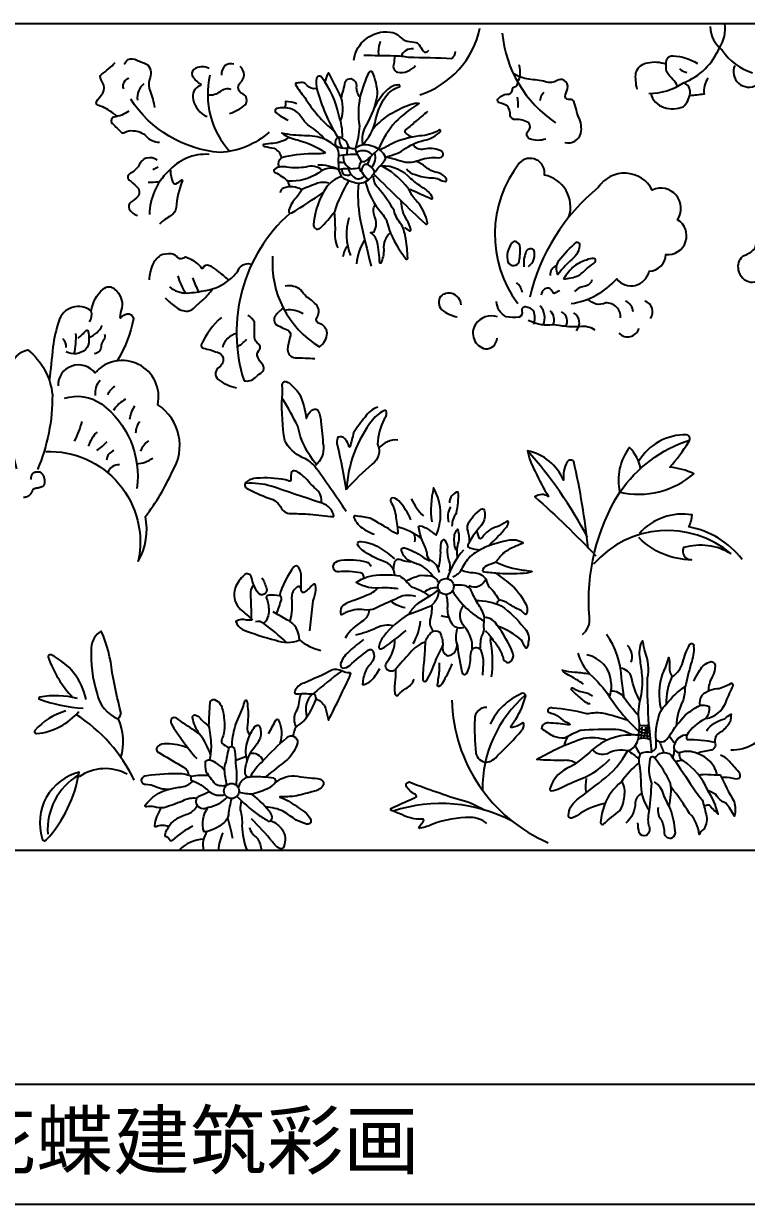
# Model space of a CAD drawing. Extents: x -66030 to 95157, y -13132 to 45879.
# Drawn here: x -44129 to -43736, y 2396 to 3039 of the extents above; entities that cross this region are included whole.
import ezdxf

# ---------------------------------------------------------------- set-up
doc = ezdxf.new("R2010")
doc.units = 0
doc.header["$LTSCALE"] = 100
doc.header["$MEASUREMENT"] = 0
for name, color, linetype in [('3', 11, 'CONTINUOUS'), ('4', 121, 'CONTINUOUS'), ('TEXT', 105, 'CONTINUOUS')]:
    doc.layers.add(name, color=color, linetype=linetype)
doc.styles.add('HZ', font='simhei.ttf')

# ---------------------------------------------------------------- blocks, each defined once
blk = doc.blocks.new('A$C39D27A13')
at = {"layer": '3'}
for points in [[(1457.7, 412.02, 0.154412), (1476.63, 417.76, 0.204366), (1496.12, 436.88, 0.182331), (1499.15, 450, 0.182332)], [(1297.28, 430.13, -0.406924), (1317.05, 445.43, -0.194537), (1322.43, 442.89, 0.167146), (1326.4, 440.39, -0.02546), (1331.32, 439.66, -0.160398), (1332.81, 438.46, 0.020986), (1335.18, 435.05, 0.279298), (1336.53, 434.41, 0.15767), (1338.1, 435.59, 0.15767)], [(1491.08, 448.34, 0.215062), (1497.71, 435.46, 0.173906), (1514.2, 423.16, 0.173906)], [(1172.51, 427.88, -0.110104), (1174.45, 430.41, -0.262369), (1179.29, 430.08, -0.047734), (1185.25, 427.48, -0.296486), (1186.14, 419.63, 0.170287), (1186.53, 413.19, -0.060229), (1188.87, 404.34)], [(1302.75, 432.86, 0.004471), (1319.39, 432.53, -0.056266), (1326.97, 431.69, -0.00805), (1350.6, 431.1, 0.233286), (1352.55, 434.81, 0.233286)], [(1319.39, 432.53, -0.046966), (1319.02, 428.03, 0.441348), (1321.13, 423.5, 0.26614), (1330.87, 427.2, 0.26614)], [(1473.27, 416.01, 0.123773), (1470.77, 419.58, -0.059271), (1467.37, 423.94, -0.101153), (1467.52, 430.67, -0.274217), (1470.93, 432.46, -0.135126), (1484.29, 428.24)], [(1168.54, 399.64, 0.063733), (1160.75, 404.68, -0.029656), (1157.95, 405.61, -0.347048), (1157.35, 407.48, -0.036245), (1160.77, 412.12, 0.267082), (1160.71, 417.94, -0.120777), (1159.38, 421.2, -0.216427), (1160.06, 422.32, 0.055837), (1167.55, 428.87)], [(1218.62, 425.65, 0.227369), (1211.37, 425.73, 0.383286), (1209.41, 421.81, 0.167541), (1213.55, 417.47, -0.639534), (1213.75, 416.22, 0.408717), (1210.03, 408.67, 0.262069), (1217.63, 399.39, 0.262069)], [(1232, 427.88, 0.271293), (1227.29, 427.13, 0.214747), (1225.31, 421.93, 0.214747)], [(1229.77, 401.12, 0.098242), (1238.3, 405.74, 0.457542), (1236.99, 411.79, -0.558422), (1235.44, 417.72, 0.486486), (1235.44, 426.62)], [(1298.4, 382.38, 0.059472), (1300.56, 394.18, -0.083659), (1300.84, 409.95, -0.048126), (1305.75, 423.63, -0.595075), (1307.18, 423.87, -0.096918), (1310.04, 411.47, -0.095331), (1304.01, 394.68, 0.20877), (1302.21, 384.26, 0.20877)], [(1401.78, 387.19, -0.181872), (1392.86, 387.35, -0.484455), (1392.05, 391.66, 0.40245), (1392.51, 395.92, 0.155123), (1385.35, 397.8, -0.361816), (1382.28, 399.97, 0.225622), (1380.65, 405.3, 0.066123), (1376.08, 407.06, -0.52069), (1376.14, 409.42, -0.192312), (1380.49, 411.54, 0.463421), (1383.62, 414.57, -0.293354), (1384.72, 415.61, 0.37982), (1386.47, 418.42, 0.105119), (1387.84, 421.86, 0.069133), (1387.32, 427.59, 0.069133)], [(1467.08, 427.85, 0.149046), (1457.11, 428.47, 0.268033), (1450.51, 423.29, 0.085109), (1451.24, 414.37)], [(1276.95, 414.68, -0.258867), (1271.87, 416.3, 0.252706), (1269.35, 417.93, 0.023668), (1266.26, 417.66, 0.580247), (1265.61, 416.8, 0.049527), (1270.69, 409.81, 0.087785), (1286.48, 391.64, 0.087785)], [(1289.1, 400.25, 0.108658), (1280, 420.66, 0.598047), (1277.03, 420.27, 0.119502), (1277.27, 414.24, 0.070107), (1288.39, 388.36, 0.070107)], [(1290.12, 397.09, 0.209212), (1289.67, 411.43, 0.000794), (1283.95, 422.8, 0.75097), (1283.14, 422.77, 0.033485), (1281.69, 418.23, 0.033485)], [(1290.44, 409.28, 0.014051), (1292.69, 418.28, -0.332864), (1295.89, 420.04, -0.343134), (1298.73, 416.03, 0.215403), (1300.7, 409.93, 0.215403)], [(1412.13, 385.23, 0.378808), (1420.86, 390.27, 0.156713), (1419.57, 399.16, -0.048315), (1418.36, 403.02, 0.005204), (1416.94, 407.73, 0.349163), (1414.88, 408.74, -0.398195), (1412.19, 410.26, -0.04736), (1413.58, 414.47, 0.361762), (1411.46, 419.17, 0.274262), (1407.97, 419.09, -0.219805), (1401.55, 418.39, 0.033957), (1392.51, 419.68, -0.101875), (1384.01, 422.9, -0.101875)], [(1458.83, 411.97, 0.269882), (1466.06, 404.41, 0.179709), (1476.39, 404.72, 0.173679), (1480.18, 412.06, 0.371535), (1476.63, 417.76, 0.371535)], [(1489.96, 420.23, 0.181933), (1487.81, 411.63, -0.028468), (1480.04, 410.77)], [(1217.87, 411.28, 0.199017), (1224.88, 413.14, -0.299826), (1230.52, 414.25)], [(1302.21, 384.26, 0.129715), (1308.95, 396.23, -0.100606), (1314.48, 410.19, -0.153106), (1322.07, 415.61, 0.854243), (1321.81, 416.59, 0.194327), (1315.71, 414.2, 0.095965), (1308.47, 404.11)], [(1251.34, 390.97, -0.170422), (1224.57, 379.82, -0.230376), (1175.98, 408.8)], [(1259.67, 404.21, 0.19271), (1260.32, 407.77, -0.101196), (1266.37, 406.48)], [(1307.89, 392.98, -0.128552), (1328.49, 406.08, -0.099144), (1332.44, 406.79, -0.772322), (1332.55, 406.41, 0.052871), (1319.98, 396.49, 0.083042), (1310.78, 381.73)], [(1174.99, 402.36, -0.123188), (1166.84, 399.13, 0.604885), (1166.36, 395.2, -0.030213), (1170.54, 391.05, 0.403702), (1172.55, 390.78, -0.150237), (1177.39, 391.69, -0.185457), (1184.43, 388.73, 0.230789), (1191.6, 385.52, 0.230789)], [(1281.37, 387.17, 0.086772), (1273.64, 393.93, -0.097735), (1269.1, 398.71, 0.152572), (1263.56, 403.52, 0.131106), (1255.27, 403.79, 0.539376), (1254.86, 401.6, 0.048518), (1261.62, 397.42, 0.088678)], [(1337.4, 402.16, -0.00386), (1330.99, 396.87, -0.031555), (1325.67, 392.36, 0.414003), (1325.22, 390.74, 0.200407), (1329.84, 388.36, 0.148422)], [(1329.33, 384.32, 0.34115), (1335.63, 381.91, -0.153044), (1344.26, 381.08, -0.925424), (1343.28, 376.83, 0.107243), (1333.37, 375.69, -0.10829), (1325.65, 374.37, 0.01621), (1314.26, 377.38, 0.08676), (1324.35, 381.23, -0.109655), (1335.49, 386.49, 0.159702), (1344.47, 391.35, 0.910072), (1343.62, 392, -0.121803), (1333, 388.87, 0.083828), (1318.06, 384.6, 0.008419), (1311.56, 381.17)], [(1257.95, 377.14, 0.268771), (1254.09, 381.97, -0.001545), (1248.96, 382.91, -0.587411), (1248.41, 384.3, -0.046799), (1253.37, 384.97, 0.120484), (1261.95, 387.93)], [(1288.02, 382.42, 0.108771), (1281.37, 387.17, 0.095922), (1270.58, 389, -0.051532), (1258.26, 390.36, 0.107908), (1266.72, 386.66, -0.085725), (1281.91, 379.73)], [(1314.62, 377.5, 0.208872), (1307.8, 383.03, 0.276363), (1298.39, 382.38, -0.524355), (1294.21, 383.73, 0.270983), (1289.31, 388.18, 0.516289), (1287.7, 383.42, -0.143302), (1288.96, 377.59, 0.058226), (1288.94, 373.66, 0.160935), (1290.71, 366.53, 0.083152), (1299.61, 363.13, 0.22726), (1306.77, 366.44, 0.003944), (1310.42, 371.35, 0.100871), (1314.98, 377.17)], [(1256.65, 372.17, -0.329333), (1257.95, 377.14, -0.066461), (1274.57, 379.29, 0.062214), (1281.91, 379.73, 0.062214)], [(1289.13, 370.48, -0.124687), (1295.96, 371.04, 0.053968), (1300.15, 371.47, -0.089079), (1301.45, 375.08, 0.114356), (1303.33, 374.94, 0.034771), (1310.78, 381.73, 0.034771)], [(1190.36, 375.61, 0.524527), (1180.4, 372.73, -0.130887), (1175.84, 368.57, 0.580981), (1175.11, 364.83, -0.019842), (1179.23, 361.43, -0.369593), (1179.97, 356.01, -0.057344), (1176.03, 352.88, 0.344005), (1175.19, 349.05, 0.208343), (1179.7, 345.63)], [(1218.62, 378.83, 0.234389), (1196.33, 369.46, 0.198759), (1186.14, 346.13, 0.198759)], [(1308.71, 368.99, 0.159407), (1305.36, 373.06, 0.446228), (1302.18, 372.19, 0.091505), (1301.42, 369.45, 0.091505)], [(1325.96, 370.88, 0.186537), (1330.7, 367.82, 0.083732), (1339.57, 366.06, -0.096977), (1343.55, 365.33, 0.125289), (1347.18, 364.14, 0.558691), (1347.67, 365.28, 0.234222), (1342.67, 368.93, -0.120426), (1336.27, 372.05, 0.083401), (1331.45, 375.03, 0.083401)], [(1414.33, 344.86, 0.44894), (1400.95, 367.55, 0.74842), (1387.32, 374.07, 0.336972), (1386.43, 297.72)], [(1197.55, 370.16, 0.085514), (1198.86, 363.56, 0.359781), (1200.56, 362.87, 0.070377), (1203.64, 364.83, -0.745165), (1204.08, 364.63, 0.06464), (1200.63, 349.86, -0.252453), (1197.86, 345.55, 0.064622), (1191.6, 340.93, 0.064622)], [(1280.27, 370.23, 0.257923), (1271.28, 371.95, -0.072934), (1260.96, 371.85, 0.213979), (1254.31, 370.84, 0.650456), (1254.41, 369.04, -0.053893), (1261.62, 364.19)], [(1289.15, 370.37, 0.301678), (1277.92, 368.61, -0.153242), (1261.62, 364.19, 0.25145), (1263, 361.18)], [(1290.33, 366.56, 0.165026), (1282.39, 361, 0.117669), (1275.42, 340.93, 0.091589)], [(1290.81, 370.83, 0.213044), (1291.62, 368.15, 0.273595), (1295.71, 367.98)], [(1294.22, 371.11, 0.206986), (1297.84, 366.12, 0.412897), (1303.04, 367.27)], [(1303.72, 363.54, 0.122458), (1312.45, 346.99, -0.125915), (1316.49, 338.03, 0.077656), (1325.67, 322, 0.831071), (1326.63, 322.39, 0.03959), (1325.57, 332.8, 0.075205), (1323.32, 340.54, -0.127281), (1319.23, 348.3, 0.043009), (1310.48, 360.62, -0.224251), (1308.13, 367.15)], [(1308.47, 367.86, 0.008252), (1336.27, 340.97, 0.755806), (1337.32, 341.64, 0.102484), (1332.89, 352.02, -0.071802), (1328.45, 357.3, 0.132547), (1325.41, 362.04, 0.097838), (1312.35, 372.61)], [(1327.9, 359.88, 0.001608), (1339.63, 354.66, 0.645759), (1340.14, 355.31, 0.141414), (1334.91, 360.71, -0.049709), (1328.39, 365.6, 0.208987), (1312.35, 372.61)], [(1415.56, 297.6, 0.17459), (1440.28, 311.08, 0.636867), (1457.89, 315.23, 0.390474), (1467.01, 324.35, 0.803473), (1473.35, 343.28, 0.761374), (1459.64, 359.41, 0.576519), (1430.28, 360.8, 0.164434), (1393.02, 301.18, 0.164955)], [(1268.96, 359.66, 0.208756), (1259.03, 360.52, 0.272186), (1257.35, 357.98)], [(1283.75, 363.18, 0.138859), (1277.59, 363.11, 0.008709), (1268.96, 359.66, -0.031574), (1266, 355.26, 0.125834), (1262, 348.38, 0.742925), (1263.65, 346.98, 0.014419), (1280.72, 358.15, 0.014419)], [(1275.42, 340.93, 0.747109), (1279.1, 338.67, 0.028228), (1286.91, 347.62, -0.056213), (1294.76, 364.57)], [(1299.89, 363.1, 0.069196), (1300.65, 344.06, 0.010301), (1306.74, 318.02)], [(1286.65, 347.16, -0.020483), (1287.12, 337.83, 0.139602), (1288.6, 327.95, 0.139602)], [(1317.13, 336.05, 0.24838), (1313.57, 327.08, -0.115748), (1311.98, 319.64, -0.43521), (1311.43, 319.72, 0.038672), (1310.06, 331.13, 0.168736), (1306.48, 336.34, 0.321045), (1308.61, 337.18, 0.212495), (1308.63, 345.19, -0.239221), (1308.9, 351.46)], [(1324.88, 339.16, 0.062052), (1327.51, 337.23, 0.619242), (1328.35, 337.96, 0.039005), (1326.22, 343.11, -0.140584), (1323.15, 353.3)], [(1531.5, 337.72, 0.028782), (1521.01, 336.07, 0.342876), (1516.15, 331.77, -0.104056), (1515.07, 327.33, -0.098292), (1508.76, 323.16, 0.273047), (1506.4, 316.01, 0.319574), (1513.19, 309.36, 0.299804), (1519.87, 312.9)], [(1229.45, 310.36, 0.005382), (1223.02, 315.62, 0.083433), (1218.75, 318.25, 0.389722), (1215.21, 316.9, -0.701858), (1214.5, 316.89, 0.13655), (1209.73, 321.13, 0.030989), (1206.25, 322.69, 0.298821), (1205.27, 322.67, -0.161328), (1202.77, 322.03, -0.118671), (1200.87, 323.37, 0.133538), (1198.16, 324.69, 0.12527), (1192.04, 323.74, 0.125566), (1187.82, 318.71, 0.070788), (1185.97, 310.61)], [(1392.29, 317.82, 0.337089), (1395.18, 326.81, 0.546264), (1390.86, 325.46, 0.117798), (1389.79, 317.55, 0.117798)], [(1197.16, 306.7, 0.183814), (1206.65, 303.38, 0.036851), (1216.92, 304.82, 0.135384), (1230.07, 310.93, 0.11273), (1235.03, 316.84, -0.309263), (1241.75, 319.16)], [(1426.76, 310.62, -0.359854), (1422.35, 306.96, 0.174136), (1417.32, 304.15, 0.174136)], [(1154.55, 293.51, -0.18776), (1161.1, 305.53, -0.448534), (1167.38, 305.31, -0.261054), (1171.23, 295.34, 0.073887), (1170.14, 290.05, 0.632612), (1170.73, 289.97, -0.147667), (1173.98, 292.06, -0.417076), (1177.54, 289.31, -0.086449), (1168.64, 266.43)], [(1194.77, 300.68, 0.049404), (1200.19, 295.99, 0.174428), (1207, 293.45, 0.154601), (1211.1, 295.78, -0.062041), (1215.44, 299.73, 0.057931), (1220.41, 305.58)], [(1278.62, 274.1, 0.242841), (1282.81, 281.54, 0.305966), (1278.6, 286.77, -0.576165), (1277.49, 290.6, 0.34629), (1276.81, 297.08, 0.063343), (1271.37, 301.46, -0.014893), (1268.64, 304.98, 0.226622), (1259.98, 307.07)], [(1355.77, 296.87, 0.313292), (1350.69, 303.12, 0.242628), (1344.43, 301.52, 0.3259), (1344.96, 294.43, 0.119046), (1353.61, 290.39, 0.12118)], [(1409.22, 304.69, 0.008603), (1406.71, 303.25, -0.341339), (1405.89, 303.38, 0.097429), (1404.06, 305.69, 0.305123), (1401, 305.48, 0.201105), (1399.23, 302.26)], [(1153.49, 287.66, 0.215436), (1154.55, 293.51, 0.27149), (1144.2, 295.47, 0.252697), (1136.86, 288.09, 0.045364), (1133.7, 273.92, -0.002677), (1131.7, 255.74, -0.108915)], [(1395.18, 286.35, 0.145397), (1395.21, 293.47, 0.223233), (1390.75, 295.77, 0.491621), (1388.62, 293.66, -0.388802), (1387.27, 290.24, -0.084551), (1380.16, 290.5, -0.271025), (1374.94, 298.75)], [(1442.42, 289.85, 0.443709), (1434.32, 297.95, -0.334224), (1424.63, 300.08)], [(1225.31, 290.12, 0.104597), (1214.3, 275.17, 0.363797), (1215.56, 273.36, -0.036789), (1223.1, 271.1, -0.292), (1226.33, 267.94, -0.299029), (1223.43, 262.51, 0.482358), (1224.05, 255.94, 0.100554), (1233.51, 251.74, 0.100554)], [(1237.61, 255.65, 0.261869), (1243.82, 257.33, -0.082851), (1246.71, 259.75, 0.158121), (1248.45, 262.09, 0.162532), (1247.58, 264.39, -0.027868), (1245.11, 268.4, -0.312737), (1245.62, 272.08, 0.448729), (1245.64, 275.61, -0.261807), (1243.28, 279.52, 0.020968), (1243.29, 287.43, 0.188471), (1239.74, 291.07, 0.188471)], [(1258.86, 294.96, 0.086379), (1254.57, 290.88, 0.312814), (1254.72, 286.43, 0.038637), (1261.64, 283.12, -0.364758), (1262.53, 279.1, 0.047319), (1261.33, 272.64, 0.388475), (1265.43, 268.16, -0.002472), (1276.2, 267.76, 0.038211)], [(1375.48, 290.39, 0.345926), (1363.56, 286.26, 0.530655), (1368.87, 272.97, 0.414184), (1375.19, 278.72, 0.414184)], [(1147.35, 278.85, 0.042086), (1151.56, 282.79, -0.423106), (1152.73, 282.97, -0.092904), (1153.18, 277.55, -0.210699), (1151.42, 272.72, -0.32468), (1140.83, 271.37, -0.330129)], [(1428.65, 283.11, 0.187178), (1420.11, 285.03, -0.057739), (1410.72, 285.41, 0.069187), (1403.94, 285.96, -0.141273), (1392.21, 288.5)], [(1161.7, 281.02, -0.252005), (1161.31, 277.91, 0.175393), (1159.99, 274.84, -0.39544), (1156.18, 270.22)], [(1114.09, 207.76, -0.103593), (1110.56, 262.49, -0.307036), (1120.11, 272.44, -0.199657), (1133.38, 247.97, -0.102589), (1125.29, 207.34, -0.102589)], [(1129.79, 217.06, -0.49012), (1180.09, 157.38, 0.179356), (1184.01, 181.72, 0.05701), (1198.55, 206.07, 0.406327), (1190.69, 242.58, 0.776761), (1156.51, 259.86, 0.729413), (1136.47, 252.79)], [(1293.19, 184.44, 0.011513), (1275.79, 209.44, 0.113511), (1269.28, 213.93, -0.173218), (1259.75, 223.08, -0.049009), (1258.34, 246.52, 0.048353), (1258.42, 253.01, -0.474423), (1260.58, 255.3, -0.124844), (1267.72, 248.26, -0.097387), (1271.34, 235.26, 0.708454), (1271.62, 235.26, -0.146413), (1274.51, 239.58, -0.228231), (1277.6, 239.89, -0.118058), (1279.45, 233.52, 0.008431), (1280.75, 220.21, -0.249254), (1276.42, 209.47)], [(1140.01, 246.12, -0.235918), (1160.05, 242.98, -0.275751), (1179.3, 197.04, -0.275751)], [(1276.97, 209.97, -0.121158), (1266.83, 230.84, 0.022579), (1258.79, 245.59, 0.022579)], [(1310.31, 241.21, 0.17902), (1303.47, 235.86, 0.041666), (1297.24, 227.25, -0.01445), (1295.16, 219.69, -0.76192), (1294.85, 219.68, 0.138261), (1292.49, 223.94, 0.342087), (1288.6, 224.89, 0.201735), (1288.49, 220.15, -0.011217), (1293.19, 196.34)], [(1314.68, 239.67, -0.274989), (1313.88, 234.67, 0.113037), (1310.25, 221.17, -0.357775), (1307.38, 210.2, 0.032567), (1293.33, 196.56, 0.031289)], [(1314.68, 239.67, 0.14768), (1307.44, 234.2, 0.152227), (1293.33, 196.56, 0.152227)], [(1441.96, 194.96, 0.237965), (1482.26, 205.04, 0.079502), (1469.24, 208.64, 0.040984), (1479.36, 222.22, 0.563081), (1478.33, 226.22, 0.271172), (1452.18, 211.72)], [(1421.6, 117.5, 0.270944), (1425.46, 127.02, -0.160936), (1441.96, 194.96, -0.166357), (1479.98, 223.33, -0.166357)], [(1453.3, 207.54, 0.153973), (1447.33, 219.33, 0.226236), (1441.96, 194.96)], [(1424.73, 164.56, 0.029805), (1416.95, 211.62, 0.45915), (1413.32, 211.5, 0.151007), (1411.41, 201.44, 0.243457), (1391.85, 217.51, 0.087508), (1396, 206.25, 0.031564), (1403.23, 192.6, 0.313281), (1395.81, 192.45, -0.021526), (1428.9, 160.41)], [(1279.79, 189.15, 0.165455), (1278.26, 195.31, -0.038478), (1271.93, 201.63, 0.10218), (1265.73, 206.46, 0.327772), (1263.39, 206.1, 0.085048), (1263.06, 201.91, -0.447949), (1262.22, 200.89, 0.066337), (1260.18, 201.69, 0.065201), (1244.34, 202.57, 0.14722), (1239.44, 200.97, 0.536996), (1238.89, 197.09, 0.022745), (1251.05, 191.75, -0.215543), (1258.03, 186.18, 0.30573), (1263.87, 183.37, -0.006283), (1273.48, 182.99, 0.011617), (1286.49, 181.71, 0.011617)], [(1286.49, 181.71, 0.299508), (1280.02, 188.98, -0.002429), (1252.46, 198.26, 0.084286), (1238.6, 199.77)], [(1343.87, 151.33, 0.244363), (1338.97, 157.88, -0.257196), (1337.22, 161.72, 0.055535), (1334.7, 168.37, -0.066964), (1332.64, 175.54, -0.452464), (1333.14, 176.73, -0.121566), (1337.87, 174.62, -0.018051), (1342.03, 171.57, 0.104814), (1344.55, 183.14, 0.124964), (1340.71, 197.33, 0.093107), (1339.66, 178.93)], [(1328.35, 179.98, 0.092069), (1321.73, 190.26, 0.177878), (1318.45, 191.84, 0.558011), (1317.3, 190.12, -0.109551), (1320.23, 181.16, -0.026574), (1321.29, 172.65, -0.510019), (1320.85, 172.27, -0.064126), (1316.32, 174.97, 0.013966), (1309.46, 178.96, 0.140693), (1302.17, 181.55, -0.012659), (1298.21, 182.15, 0.605716), (1297.39, 181.12, 0.162566), (1302.64, 174.99, 0.045082), (1308.35, 172.09)], [(1360.32, 168.28, 0.034886), (1359.45, 173.81, -0.213312), (1359.49, 177.55, -0.133815), (1366.53, 185.65, -0.245135), (1367.95, 185.76, -0.129331), (1368.6, 183.08, -0.160243), (1366.84, 177.09, 0.053523), (1359.63, 167, 0.597668), (1360.24, 164.67, 0.049171), (1366.14, 163.69, 0.049171)], [(1508.47, 158.4, 0.184221), (1479.58, 176.08, 0.093907), (1481.27, 182.66, 0.258152), (1452.64, 172.49, 0.258152)], [(1352.81, 163.42, -0.100018), (1352.11, 171.88, -0.111679), (1353.72, 174.8, -0.168189), (1353.95, 166.97, 0.136964), (1353.78, 159.4, 0.136964)], [(1370.7, 166.05, 0.037387), (1380.28, 175.9, 0.127315), (1381.38, 178.67, 0.687605), (1380.28, 178.84, -0.075166), (1375.26, 176.18, 0.135194), (1368.98, 172.52, 0.006786), (1366.66, 169.91, -0.405674), (1365.63, 169.72, -0.024889), (1364.21, 173.92, -0.024889)], [(1319.65, 149.81, 0.317965), (1313.33, 157.41, -0.069852), (1301.9, 163.44, -0.108796), (1299.31, 166.55, -0.511626), (1301.26, 168.19, -0.118559), (1311.09, 164.86, -0.04235), (1319.4, 158.69)], [(1349.37, 152.11, 0.160264), (1349.04, 157.98, -0.076599), (1348.33, 163.98, 0.207472), (1347.2, 168.32, 0.259668), (1345.89, 169.03, 0.270779), (1344.69, 167.32, 0.048363), (1344.39, 161.94, -0.045564), (1343.34, 153.95)], [(1374.65, 156.85, 0.069979), (1389.3, 152.55, -0.014596), (1393.7, 152.05, -0.066241), (1394.12, 151.89, -0.592188), (1394.02, 151.63, -0.062406), (1391.47, 150.91, -0.039925), (1376.59, 150.72, -0.016024), (1368.64, 151.47, -0.296548), (1367.47, 152.3, -0.26007), (1369.63, 155.02, -0.041145), (1374.46, 156.83, -0.024326), (1378.58, 161.72, -0.076245), (1386.49, 166.21, -0.011164), (1389.38, 167.36, 0.076203), (1385.56, 168.8, 0.119979), (1378.56, 168.07, 0.051715), (1368.46, 164.83, 0.068693), (1360.6, 159.95, 0.066119), (1355.78, 152.76, -0.163497), (1351.21, 148.81)], [(1502.61, 161.37, 0.213959), (1476.69, 164.81, 0.566335), (1480.91, 158.13, -0.194675), (1452.26, 170.29)], [(1340.39, 148.9, 0.162405), (1332.64, 155.62, -0.050426), (1326.53, 158.16, -0.138294), (1323.29, 163.13, -0.72214), (1324.8, 164.61, -0.096926), (1334.47, 160, 0.059902), (1338.61, 157.69)], [(1268.78, 141.73, 0.003588), (1268.7, 149.11, 0.140536), (1267.3, 154.14, 0.481999), (1264.67, 154.27, 0.089881), (1256.84, 138.62)], [(1302.83, 148.17, 0.375278), (1300.93, 151.09, 0.06794), (1289.13, 151.69, -0.379226), (1286.62, 152.76, -0.290728), (1286.76, 156.29, -0.200273), (1290.47, 157.91, -0.095728), (1304.04, 157.03, -0.274459), (1306.51, 154.48)], [(1318.99, 152.55, -0.064926), (1319.67, 157.34, -0.412317), (1322.85, 158.3, 0.079143), (1328.39, 157.14, 0.05588)], [(1247.37, 148.29, -0.067155), (1249.85, 142.62, -0.865378), (1245.23, 140.23, -0.100526), (1241.75, 148.52, 0.59903), (1237.66, 149.89, 0.108763), (1232.76, 142.75, 0.271813), (1234.95, 132, 0.019237), (1241.71, 126.01, -0.706836), (1241.75, 125.27, -0.058155), (1238.89, 125.4, 0.21893), (1233.25, 124.63, 0.202297), (1236.75, 120.3, 0.035253), (1254.83, 114.44, 0.202315), (1267.71, 114.56, 0.202315)], [(1321.51, 142.39, 0.041186), (1312.66, 142.89, -0.16978), (1298.62, 145.8, -0.149538), (1311.24, 150.01, -0.04984), (1322.29, 149.48, -0.063379), (1328.61, 143.44, -0.105248), (1338.42, 138.34)], [(1343.54, 145.57, 0.289439), (1339.13, 149.22, 0.055346), (1332.82, 149.48, 0.019868), (1325.71, 146.59, 0.019868)], [(1355.73, 152.69, 0.102433), (1362.26, 151.21, -0.207746), (1369.13, 147.91, -0.465834), (1359.92, 143.96)], [(1369.13, 147.91, 0.139889), (1371.2, 143.21, -0.100123), (1376.28, 136.05)], [(1374.65, 150.8, -0.012574), (1383.39, 144.1, -0.099287), (1391.42, 132.79, -0.120877), (1391.38, 129.12, -0.167037), (1390.8, 128.39, -0.295456), (1390.22, 128.8, 0.090721), (1387.77, 130.71, -0.023375), (1381.56, 134.16, 0.114013), (1376.9, 136.19, 0.402573), (1375.18, 134.24, 0.402573)], [(1242.64, 144.02, 0.219197), (1241.12, 139.47, -0.020187), (1241.42, 126.45)], [(1273.39, 119.53, 0.012282), (1274.83, 132.62, -0.06729), (1276.21, 139, 0.099395), (1276.49, 144.31, 0.763839), (1275.1, 144.63, -0.0139), (1270.76, 140.72, -0.247323), (1269.48, 140.36, -0.180904), (1268.77, 141.78, 0.198202), (1267.85, 143.56, 0.218736), (1266.2, 143.14, 0.24555), (1263.52, 137.53, -0.083886), (1262.6, 124.63)], [(1330.98, 138.18, 0.228261), (1320.17, 136.84, 0.004888), (1309.01, 131.76, -0.166044), (1303.02, 131.01, 0.137738), (1292.57, 129.29, 0.0099), (1290.46, 128.19, -0.183798), (1290.84, 132.63, -0.129235), (1297.56, 136.21, 0.005916), (1306.87, 140.02, 0.115815), (1309.93, 142.39)], [(1343.51, 141.81, -0.231628), (1339.16, 133, -0.014695), (1327.32, 128.41, 0.112174), (1313.59, 116.45, 0.154839), (1310.96, 110.71, 0.572887), (1312.06, 109.71, 0.091759), (1313.79, 110.5, 0.030295), (1325.71, 119.78, 0.030295)], [(1343.51, 141.81, -0.020218), (1332.19, 134.47, 0.095015), (1327.21, 128.49, 0.095015)], [(1366.23, 110.05, -0.102155), (1367.1, 117.03, 0.190702), (1368.01, 121.74, -0.043372), (1368.47, 126.44, 0.093997), (1365.35, 133.43, -0.048466), (1361.67, 140.46, 0.285641), (1357.26, 144.13, 0.039319), (1351.58, 144.46, 0.039319)], [(1255.27, 128.76, 0.030613), (1257.92, 136.44, 0.457103), (1256.84, 138.62, 0.036667), (1251.23, 138.93, 0.339661), (1249.71, 137.56, -0.090586), (1251.09, 130.58, -0.207565), (1248.34, 123.43)], [(1347.38, 139.37, -0.10191), (1348.16, 131.59, 0.145229), (1350.56, 123.51, 0.352846), (1357.55, 121.62, 0.391486)], [(1363.77, 136.06, -0.111478), (1377.54, 133.06, -0.068918), (1389.74, 121.42, -0.268082), (1392.3, 113.84, -0.111838), (1391.4, 110.26, -0.400742), (1390.88, 110.14, -0.209015), (1390.18, 111.1, 0.025847), (1388.56, 114.42, 0.089294), (1375.7, 122.07, 0.089294)], [(1267.71, 114.56, 0.299417), (1260.96, 125.56, -0.020532), (1253.5, 129.82)], [(1305.72, 130.56, -0.182773), (1302.59, 125.06, 0.130385), (1292.56, 115.57, 0.130385)], [(1361.76, 109.79, 0.20161), (1357.55, 121.62, -0.365158), (1357.05, 133.42, -0.365158)], [(1260.73, 113.2, 0.034926), (1248.34, 123.43, 0.254834), (1243.9, 124.5, 0.254834)], [(1298.35, 117.41, 0.059032), (1309.74, 121.28, -0.188502), (1318.86, 122.37)], [(1368.92, 119.71, -0.04479), (1373.47, 113.92, -0.10046), (1378.47, 104.95, 0.439005), (1382.16, 102.39, 0.347606), (1383.85, 107.41, 0.067643), (1375.28, 122.51, 0.240388), (1368.86, 126.87, 0.240388)], [(1336.24, 113.47, -0.147707), (1339.5, 118.59, -0.362305), (1344.13, 118.72, -0.112752), (1345.71, 111.63, 0.397624), (1348.5, 105.95, 0.434063), (1353.4, 112.82, 0.178975)], [(1367.55, 95.33), (1367.84, 102.07, 0.098818), (1366.64, 108.83, 0.480031), (1361.43, 109.23, 0.115853), (1360.54, 104.49, -0.149743), (1358.35, 96.11, -0.624945), (1356.64, 96.1, -0.047759), (1353.87, 111.36, -0.167514), (1353.6, 120.57)], [(1372.28, 94.54, 0.074127), (1372.02, 112.28, -0.113577), (1371.88, 116.2, -0.113577)], [(1444.39, 83.03, -0.013062), (1442.87, 93.73, 0.147954), (1434.82, 117.54, 0.147954)], [(1302.65, 114.81, 0.024522), (1295.2, 108.69, 0.133077), (1290.15, 101.71, 0.354743), (1291.18, 99.24, 0.164846), (1295.1, 100.7, -0.027642), (1305.2, 108.92, -0.556834), (1307.9, 108.13, -0.239103), (1307.59, 103.14, 0.01383), (1303.79, 98, 0.079316), (1302.08, 90.45, 0.555995), (1302.47, 90.22, 0.085512), (1306.38, 92.04, 0.05842), (1311.51, 99.01, 0.05842)], [(1336.24, 113.34, 0.16076), (1327.82, 107.42, 0.003907), (1319.93, 98.48, -0.238834), (1316.89, 97.55, -0.588094), (1315.51, 102.63, 0.160578), (1319.66, 114.78)], [(1345.71, 111.63, 0.027517), (1341.53, 102.92, -0.048099), (1336.78, 92.5, -0.739623), (1334.95, 92.42, -0.03242), (1335.7, 103.59, 0.028183), (1336.24, 113.47)], [(1459.39, 53.26, 0.011852), (1457.83, 68.48, -0.018084), (1457.04, 93.88, 0.146643), (1455.77, 108.04, -0.02138), (1454.57, 113.73, 0.40477), (1454.27, 114.07, 0.179418), (1453.94, 113.76, 0.156728), (1452.81, 104.31, -0.004412), (1453.97, 95.41, -0.086448), (1452.86, 81.46, 0.107972), (1452.5, 68.84, -0.037526), (1451.82, 60.18, -0.037526)], [(1464.48, 76.99, -0.139462), (1465.42, 96.26, 0.027109), (1468.67, 104.92, -0.051317), (1469.08, 100.62, 0.221909), (1470.59, 94.48, 0.171227), (1476.29, 102.45, -0.074253), (1479.85, 111.82, -0.944863), (1482.14, 111.16, -0.106778), (1480.66, 101.61, 0.011726), (1477.42, 88.65, 0.011726)], [(1151.69, 82.08, 0.238566), (1132.65, 106.4, 0.612119), (1131.1, 105.25, 0.107541), (1144.56, 83.27, 0.107541)], [(1419.11, 107.29, 0.104599), (1425.58, 96.06, -0.058165), (1436.39, 83.65, 0.059762), (1452.34, 64.67)], [(1436.39, 83.65, 0.121711), (1437.28, 91.23, 0.348764), (1423.99, 106.44, 0.361339)], [(1319.93, 98.48, -0.05258), (1319.75, 93.02, 0.045671), (1319.61, 85.5, 0.790313), (1321.62, 84.85, -0.056573), (1325.54, 88.09, 0.182831), (1330.19, 93.22, 0.182831)], [(1350.71, 101.64, -0.012265), (1346.32, 92.37, -0.147377), (1343.58, 89.15, -0.548457), (1342.81, 90.05, 0.016337), (1343.88, 97.81, 0.025235), (1343.87, 102.16, 0.025235)], [(1422.29, 90.55, 0.032696), (1414.04, 95.37, -0.07956), (1410.59, 98.03, -0.506683), (1410.73, 98.2, 0.061834), (1417.56, 97, -0.033564), (1425.58, 96.06)], [(1452.86, 81.46, -0.087226), (1448.37, 94.15, 0.318345), (1442.36, 99.12, 0.318345)], [(1482.08, 92.25, 0.012019), (1484.98, 97.17, -0.197858), (1490.6, 102.5, -0.549295), (1493.75, 100.73, -0.136359), (1492.19, 94.56, 0.100366), (1490.03, 86.74, 0.100366)], [(1489.13, 71.83, 0.254028), (1499.39, 80.05, -0.020063), (1503.16, 88.57, 0.390345), (1502.97, 91.09, -0.040662), (1496.07, 88.04, 0.16947), (1486.53, 84.34, 0.157654), (1485.43, 78.8, 0.157654)], [(1147.06, 82.7, 0.106511), (1126.5, 83.46, 0.4571), (1126, 82.45, 0.075409), (1150.07, 77.44)], [(1268.87, 85.32, 0.095606), (1267.76, 82.72, -0.111151), (1265.28, 74.4, 0.195582), (1265.81, 67.33, 0.195582)], [(1369.75, 77.81, 0.438116), (1363.1, 71.36, 0.038278), (1363.69, 53.19, 0.369834), (1369.55, 48.02, 0.20409), (1375.69, 51.83, 0.026668), (1388.6, 65.22, 0.201541), (1389.72, 69.05, 0.47901), (1388.69, 69.21, -0.134076), (1383.41, 66.92, -0.518739), (1382.59, 67.27, -0.059452), (1385.44, 71.44, 0.074153), (1390.84, 84.17, 0.526464), (1388.6, 85.38, 0.185653), (1371.43, 68.74)], [(1427.17, 83.98, 0.12069), (1421.71, 86.08, -0.096172), (1418.32, 87.21, 0.001131), (1416.7, 88.1, 0.277661), (1415.62, 88.25, 0.289336), (1415.59, 87.65, 0.055486), (1418.95, 84.32, 0.063646), (1424.22, 80.23, 0.318481), (1425.9, 80.17, 0.318481)], [(1451.97, 73.6, -0.033035), (1444.39, 83.03, 0.278058), (1437.21, 86.65, 0.278058)], [(1459.29, 54.61, 0.107141), (1459.82, 54.18, 0.374275), (1461.81, 57.03, -0.008429), (1461.57, 63.38, -0.064726), (1462.81, 71.2, -0.172758), (1467.24, 79.53, -0.086474), (1477.41, 89.07, -0.080046), (1476.35, 81.65, 0.096438), (1472.54, 67.67)], [(1219.05, 49.17, 0.040115), (1219.92, 57.1, 0.020908), (1218.54, 68.02, -0.006336), (1219.15, 80.21, -0.498735), (1221.63, 82.08, -0.161842), (1224.7, 79.7, -0.094832), (1226.69, 72.32, -0.128316), (1225.78, 61.07, 0.161481), (1225.55, 58.42, 0.056515), (1229.38, 55.89, 0.056515)], [(1231.03, 56.34, -0.048822), (1232.71, 67.43, -0.01405), (1237.05, 77.62, -0.032908), (1238.12, 81.41, -0.703632), (1239.13, 81.47, -0.077088), (1239.59, 78.39, -0.065277), (1239.26, 66.96, 0.215884), (1240.68, 63.19, 0.423991)], [(1265.81, 67.33, 0.143331), (1272.17, 73.27, 0.068473), (1276.86, 82.66)], [(1446.46, 70.64, 0.041728), (1432.39, 74.67, 0.091074), (1424.76, 74.32, -0.156327), (1423.3, 74.49, 0.045567), (1405.68, 77.52, 0.266967), (1402.93, 76.95, 0.47275), (1403.82, 74.99, -0.111574), (1408.8, 72.64, 0.088925), (1413.5, 69.59, -0.165684), (1414.94, 68.55, -0.114452), (1413.66, 68.44, 0.022775), (1403.2, 69.41, 0.429262), (1399.38, 66.35, 0.044824), (1405.94, 62.22, 0.108682), (1411.93, 61.37, 0.00022), (1420.38, 65.45, -0.028558), (1439.9, 65.92, -0.118506), (1445.8, 64.42)], [(1472.01, 58.43, -0.118178), (1468.93, 62.37, -0.048646), (1477.74, 73.76, -0.029451), (1483.56, 77.84, -0.299481), (1490.56, 78.26, -0.234459), (1488.25, 71.45, 0.137377), (1478.47, 62.8, 0.325186), (1471.9, 58.14, 0.626373), (1474.66, 53.26, 0.626373)], [(1140.73, 75.92, 0.151576), (1123.82, 65.19, 0.755242), (1124.96, 63.59, 0.197129), (1147.81, 75.69)], [(1213.16, 63.54, -0.002626), (1203.38, 70.18, 0.038732), (1200.84, 71.93, 0.310126), (1198.54, 71.92, 0.336321), (1197.93, 69.11, 0.037139), (1211.89, 49.96)], [(1219.49, 51.87, 0.095444), (1213.21, 63.52, -0.087219), (1209.59, 72.31, -0.410765), (1210.88, 73.8, -0.135407), (1213.86, 71.85, 0.073643), (1218.39, 67.83, 0.073643)], [(1250.9, 63.65, 0.029078), (1254.87, 70.93, -0.702884), (1256.45, 70.77, -0.193216), (1257.16, 58.31)], [(1489.07, 65.13, -0.168175), (1499.04, 71.7, -0.080196), (1502.5, 74.15, -0.01895), (1502.01, 70, -0.061474), (1497.56, 64.7, 0.402049), (1493.74, 58.77, -0.445574), (1491.62, 54.54, 0.051278), (1483.99, 52.84, 0.180696), (1474.66, 53.26, 0.459937), (1476.57, 48.82, 0.459937)], [(1239.24, 49.21, -0.152651), (1239.65, 59.87, -0.079798), (1243.49, 67.37, -0.393994), (1246.05, 67.87, -0.137365), (1246.42, 61.14, -0.066595), (1241.1, 53.27, 0.119689), (1238.03, 42.41, 0.473233), (1240.91, 39.98, 0.473233)], [(1452.34, 64.67, 0.008676), (1455.08, 64.03, 0.249064), (1458.3, 64.73)], [(1452.55, 66.51, 0.09411), (1456.01, 65.62, 0.258208), (1458.05, 66.75)], [(1502.32, 54.84, 0.151251), (1514.93, 58.09, 0.183104), (1520.52, 63.55, 0.60957), (1519.41, 65.52, 0.403406), (1517.95, 63.24, 0.071168), (1520.18, 52.13, 0.071168)], [(1207.23, 55.81, 0.077403), (1195.5, 58.07, 0.209928), (1190.59, 56.65, 0.468872), (1191.21, 53.24, -0.003792), (1202.96, 46.39, -0.050483), (1206.23, 44.23, -0.218479), (1207.18, 40.95)], [(1240.91, 39.98, -0.091721), (1248.11, 48.92, -0.03273), (1260.88, 61.33, -0.710714), (1266.68, 58.55, -0.117639), (1261.34, 49.5, 0.007555), (1249.27, 39.98, 0.007555)], [(1418.18, 47.54, 0.140777), (1411.69, 49.03, -0.024358), (1396.85, 49.45, -0.058025), (1422.29, 61.1, -0.114641), (1434.8, 60.26)], [(1448.16, 62.8, 0.188491), (1426.96, 54.75, -0.048812), (1415.36, 45.64, 0.230409), (1404.03, 33.9, 0.547187), (1404.66, 32.52, 0.125413), (1409.45, 33.89, -0.02509), (1421.31, 39.13, 0.112148), (1436.5, 49.66, 0.112148)], [(1452.19, 63.01, 0.030401), (1455.59, 62.53, 0.118147), (1458.55, 62.23)], [(1461.51, 60.47, 0.306274), (1465.87, 59.29, 0.144604), (1468.93, 62.37)], [(1233.48, 35.51, 0.057315), (1233.23, 47.49, 0.046035), (1232.51, 55.65, 0.367251), (1229.38, 55.89, 0.028379), (1227.66, 47.95, 0.13445), (1226.92, 43.73, -0.019305)], [(1433.89, 25.6, 0.088607), (1420.67, 20.32, -0.086322), (1416.29, 17.74, -0.634805), (1414.02, 19.04, -0.215218), (1418.62, 27.46, 0.000954), (1432.23, 38.01, 0.112253), (1446.25, 54.32)], [(1426.96, 54.75, 0.305387), (1435.23, 52.84, -0.187607), (1446.25, 54.32, -0.061796), (1452.34, 49.7)], [(1459.39, 53.26, 0.171906), (1453.03, 52.63, 0.132348), (1452.4, 47.76, -0.038611), (1453.46, 35.26, 0.152616), (1457.91, 21.93, 0.152616)], [(1461.14, 50.08, -0.497443), (1469.69, 52.03, -0.004694), (1480.28, 36.43, 0.034583), (1486.75, 27.6, -0.017379), (1488.9, 19.61, -0.20133), (1487.77, 11.74, 0.085844), (1485.05, 8.71, 0.185723), (1479.92, 20.15, 0.029385), (1469.88, 34.4)], [(1497.1, 39.92, -0.049457), (1503.43, 39.39, 0.179946), (1507.02, 39.32, 0.326209), (1506.71, 42.61, 0.003444), (1500.92, 49.16, 0.162389), (1496.71, 51.78)], [(1452.4, 47.76, 0.072148), (1442.86, 37.27, 0.136157), (1433.6, 24.89, 0.061196), (1431.56, 15.29, 0.668684), (1433.12, 14.27, -0.027761), (1442.11, 21.78, 0.127896), (1444.44, 29.54, 0.198562), (1443.04, 37.47, 0.202826)], [(1468.74, 24.2, 0.099917), (1469.56, 36.63, 0.056408), (1461.04, 50.19, 0.747877), (1458.37, 49.76, 0.143409), (1459.13, 36.67, -0.016012), (1457.96, 22.13, 0.109238), (1457.58, 13.72, -0.413084), (1456.25, 8.07, -0.402429), (1452.55, 9.66, -0.046892), (1451.8, 15.07)], [(1487.73, 24.18, -0.034227), (1490.56, 24.88, 0.039705), (1495.43, 19.79, 0.079701), (1489.64, 32.97, 0.14314), (1476.57, 48.82, 0.128691), (1472.47, 48.29, 0.128691)], [(1208.97, 40.29, 0.053469), (1203.76, 41.76, 0.039073), (1184.73, 40.66, 0.301417), (1181.68, 38.41, 0.458195), (1183.95, 36.07, -0.081999), (1190.05, 34.7, 0.143244), (1196.86, 33.43, -0.014731), (1203.9, 34.61, 0.154116), (1209.81, 37.65, 0.154116)], [(1218.57, 40.57, 0.08735), (1208.97, 40.29, 0.244965), (1208.73, 38.37, -0.099346), (1218.81, 31.89, 0.228044), (1227.23, 30.38)], [(1234.88, 31.72, 0.050367), (1242.23, 30.79, 0.05061), (1251.04, 34.13, 0.159302), (1254.73, 37.24, 0.403394), (1253.9, 39.36, 0.02673), (1247.92, 39.95, 0.06743), (1238.35, 39.51, 0.171182), (1234.61, 34.71)], [(1255.07, 37.2, -0.215136), (1266.64, 40.37, 0.023008), (1273.48, 39.44, -0.06238), (1278.97, 38.77, -0.594361), (1280.09, 34.57, -0.161051), (1274.48, 31.89, -0.01681), (1265.16, 29.49, -0.027425), (1257.19, 29.26, 0.893621), (1257.09, 29.04, -0.018514), (1261.66, 27.06, -0.003434), (1270.47, 20.96, -0.171122), (1273.87, 16.49, -0.588173), (1271.59, 14.3, -0.046671), (1266.01, 16.56, 0.004185), (1259.11, 21.23, 0.094863), (1249.39, 23.63, 0.094863)], [(1484.83, 41.08, -0.057461), (1489.92, 41.4, 0.029366), (1496.5, 41.19, 0.02027), (1504.13, 26.57, -0.126739), (1504.34, 18.73, 0.042571), (1499.68, 25.72, -0.160061), (1494.16, 30.38, 0.000027), (1489.64, 32.97, 0.000027)], [(1211.85, 28.29, 0.163039), (1204.16, 26.83, -0.028587), (1194.04, 23.25, -0.111783), (1188.82, 23.74, 0.063951), (1184.58, 23.81, -0.579629), (1183.81, 24.58, -0.17509), (1196.98, 33.35)], [(1369.75, 14.65, 0.184272), (1360.74, 17.88, 0.095718), (1340.25, 14.25, -0.064455), (1333.48, 12.09, -0.481393), (1332.77, 12.37, -0.098918), (1334.27, 14.54, 0.074285), (1335.28, 16.07, 0.634578), (1334.44, 16.94, -0.120268), (1323.4, 19.52, -0.021603), (1317.54, 21.94, -0.524777), (1317.78, 23.03, -0.007136), (1329.48, 28.24, 0.159008), (1331.36, 29.49, 0.317946), (1330.43, 30.68, -0.171229), (1325.8, 35.14, -0.546958), (1327.89, 37.21, 0.013064), (1338.68, 33.12, -0.001452), (1352.93, 28.2, -0.085315), (1367.97, 22.19)], [(1462.79, 23.39, 0.226089), (1464.76, 16.3, -0.099605), (1466.14, 9.42, 0.498399), (1470.55, 6.98, 0.345594), (1472.11, 10.55, 0.055035), (1469.62, 22.47, -0.035176), (1465.97, 30.03, 0.173101), (1460.88, 37.38, 0.162833)], [(1218.82, 31.89, 0.000881), (1214.01, 29.73, 0.478493), (1211.57, 25.51, 0.435292), (1218.09, 23.49)], [(1230.82, 28.26, 0.046106), (1229.14, 19.41, -0.194072), (1226.57, 15.01, -0.146902), (1215.93, 10.05, -0.239711), (1218.09, 23.49, 0.159632), (1228.48, 29)], [(1233.75, 29.49, 0.036518), (1244.36, 20.1, 0.022189), (1250.24, 16.31, 0.388623), (1252.33, 16.32, 0.27959), (1252.4, 19.82, 0.069871), (1242.07, 30.47)], [(1236.08, 27.22, 0.05307), (1235.57, 22.12, -0.082821), (1236.5, 13.53, 0.096308), (1239.29, 0)], [(1453.88, 30.81, 0.314197), (1450.41, 25.95, -0.216037), (1445.19, 14.92)], [(1192.38, 22.58, 0.116388), (1188.84, 13.53, 0.612222), (1189.75, 13.07, -0.20278), (1196.68, 13.07)], [(1209.8, 13.3, 0.065925), (1198.74, 5.65, -0.366447), (1197.7, 5.21, -0.001316), (1196.64, 6.7, 0.180286), (1195.48, 7.32, -0.478204), (1194.77, 8.58, -0.195692), (1201.02, 17.26, -0.041797), (1207.58, 20.08, 0.167879), (1212.12, 24.27, 0.167879)], [(1252.28, 16.19, -0.138466), (1258.34, 11.34, -0.248062), (1259.22, 2.2, -0.388231), (1257.43, 0.86, -0.138033), (1253.05, 4.7, 0.021594), (1241.61, 17.24, 0.021594)], [(1240.51, 12.56, 0.167502), (1244.9, 6.58, -0.137062), (1246.95, 0)]]:
    blk.add_lwpolyline(points, format="xyb", dxfattribs=at)
for points in [[(1398.65, 408.07), (1399.43, 411), (1400.6, 412.76)], [(1386.15, 410.02), (1386.54, 407.29), (1386.54, 404.36)], [(1117.61, 192.35), (1117.82, 192.32), (1118.04, 192.31), (1118.26, 192.32), (1118.49, 192.33), (1118.71, 192.36), (1118.93, 192.4), (1119.15, 192.45), (1119.36, 192.51), (1119.56, 192.58), (1119.76, 192.66), (1119.95, 192.74), (1120.14, 192.83), (1120.31, 192.93), (1120.48, 193.03), (1120.64, 193.13), (1120.8, 193.23), (1120.94, 193.34), (1121.09, 193.45), (1121.22, 193.58), (1121.36, 193.71), (1121.49, 193.85), (1121.63, 194), (1121.76, 194.17), (1121.89, 194.35), (1122.01, 194.54), (1122.14, 194.73), (1122.25, 194.92), (1122.36, 195.12), (1122.45, 195.32), (1122.54, 195.51), (1122.61, 195.7), (1122.67, 195.88), (1122.73, 196.05), (1122.79, 196.21), (1122.86, 196.36), (1122.93, 196.5), (1123.02, 196.62), (1123.12, 196.73), (1123.25, 196.83), (1123.4, 196.91), (1123.57, 196.98), (1123.76, 197.04), (1123.97, 197.1), (1124.2, 197.15), (1124.44, 197.21), (1124.71, 197.26), (1124.99, 197.31), (1125.28, 197.37), (1125.58, 197.43), (1125.89, 197.5), (1126.2, 197.57), (1126.5, 197.64), (1126.8, 197.72), (1127.09, 197.81), (1127.37, 197.9), (1127.63, 197.99), (1127.88, 198.1), (1128.11, 198.21), (1128.32, 198.34), (1128.52, 198.49), (1128.69, 198.64), (1128.84, 198.82), (1128.97, 199.01), (1129.08, 199.23), (1129.17, 199.46), (1129.23, 199.71), (1129.28, 199.98), (1129.31, 200.27), (1129.32, 200.58), (1129.32, 200.9), (1129.3, 201.23), (1129.26, 201.58), (1129.21, 201.94), (1129.14, 202.3), (1129.06, 202.66), (1128.96, 203.02), (1128.85, 203.36), (1128.72, 203.69), (1128.58, 204), (1128.42, 204.29), (1128.25, 204.57), (1128.06, 204.82), (1127.86, 205.04), (1127.64, 205.24), (1127.41, 205.42), (1127.17, 205.57), (1126.92, 205.69), (1126.65, 205.79), (1126.38, 205.86), (1126.1, 205.91), (1125.82, 205.94), (1125.53, 205.95), (1125.24, 205.94), (1124.95, 205.92), (1124.66, 205.89), (1124.38, 205.84), (1124.1, 205.78), (1123.84, 205.71), (1123.59, 205.62), (1123.35, 205.53), (1123.13, 205.43), (1122.93, 205.32), (1122.76, 205.2), (1122.61, 205.07), (1122.47, 204.93), (1122.35, 204.78), (1122.25, 204.63), (1122.16, 204.46), (1122.07, 204.28), (1121.99, 204.09), (1121.92, 203.88), (1121.85, 203.66), (1121.78, 203.43), (1121.73, 203.18), (1121.67, 202.91), (1121.63, 202.62), (1121.59, 202.31), (1121.56, 201.97)]]:
    blk.add_lwpolyline(points, dxfattribs=at)
for points in [[(1384.47, 331.68, 0.256385), (1380.88, 321.41, 0.71526), (1387.08, 319.79, 0.060799), (1387.79, 327.79, 0.367913)], [(1408.9, 320.99, -0.057005), (1418.46, 331.02, -0.523197), (1420.09, 330.02, -0.19906), (1417.05, 322.69, 0.047146), (1408.27, 313.46, -0.268347)], [(1411.38, 311.02, 0.0767), (1419.59, 312.84, 0.042589), (1424.24, 316.92, 0.011761), (1428.47, 320.11, 0.62959), (1427.78, 322.16, 0.138429), (1423.9, 321.31, 0.065514), (1417.13, 318.05, 0.059425), (1411.38, 311.02, 0.059425)], [(1170.61, 75.31, -0.022968), (1165.98, 96.74, 0.075027), (1160, 119.41, 0.25194), (1154.57, 110.36, 0.090869), (1157.67, 85.28, 0.244574), (1168.99, 71.65, 0.291058)], [(1282.09, 76.7, -0.028226), (1283.52, 70.86, 0.014206), (1295.6, 95.92, 0.571078), (1295.34, 96.61, -0.084957), (1292.33, 97.06, -0.006052), (1288.8, 98.37, 0.129847), (1285.79, 98.25, -0.017325), (1270.33, 91.13, 0.264835), (1265.16, 86.35, 0.537778), (1265.98, 85.28, -0.007495), (1271.54, 85.33, 0.023731), (1275.29, 85.31, -0.416637), (1276.26, 84.16, 0.333655), (1278.24, 81.81, -0.20901)], [(1226.98, 43.65, 0.13269), (1219.05, 49.17, 0.14906), (1216.41, 48.45, 0.063878), (1216.93, 42.97, 0.029971), (1221.94, 36.21, 0.21151), (1228.39, 35.69, -0.028775)], [(1130.07, 5.71, 0.147464), (1147.9, 42.56, 0.431191), (1127.84, 6.52, 0.653175)]]:
    blk.add_lwpolyline(points, format="xyb", close=True, dxfattribs=at)
for centre, radius in [((1347.38, 143.66), 4.28), ((1230.82, 32.37), 4.11)]:
    blk.add_circle(centre, radius, dxfattribs=at)
for centre, radius, start, end in [((1317.78, 457.97), 49.26, 288.25753, 347.81831), ((1444.37, 451.21), 66.67, 185.45486, 235.95405), ((1326.46, 434.52), 15.81, 158.64322, 186.73495), ((1328.79, 430.05), 6.2, 81.55896, 159.14733), ((1482.02, 435.6), 12.76, 233.64757, 253.62372), ((1512.12, 423.84), 8.39, 155.90579, 301.87166), ((1175.96, 416.07), 4.24, 103.21869, 201.64214), ((1263.52, 411.36), 45.65, 166.61634, 222.61213), ((1188.82, 409.89), 9.26, 127.62122, 189.85012), ((1255.45, 388.19), 35.74, 359.9121, 19.71922), ((1298.17, 387.48), 8.89, 175.48273, 213.91963), ((1292.73, 393.46), 11.23, 243.38317, 275.88944), ((1325.54, 375.92), 32.29, 165.99698, 175.32725), ((1338.42, 398.95), 44.01, 202.60362, 212.85099), ((1302.32, 373.96), 6.83, 41.23056, 120.49344), ((1301.5, 377.09), 7.62, 315.62927, 19.71496), ((1278.17, 348.22), 24.8, 63.78901, 90.95942), ((1290.06, 367.78), 6.69, 70.0705, 100.2242), ((1297.57, 328.41), 50.32, 87.96028, 99.68256), ((1297.9, 377.02), 6.29, 167.25148, 252.03111), ((1287.23, 383.46), 20.08, 329.82583, 342.40581), ((1178.51, 391.32), 22.81, 294.87734, 302.76141), ((1323.63, 384.83), 27.02, 209.64424, 226.99239), ((1185.91, 425.96), 62.24, 269.5268, 274.847), ((1320.31, 281.96), 86.79, 131.78604, 197.64588), ((1325.28, 335.38), 31.92, 163.83607, 201.18172), ((1302.11, 321.95), 10.75, 141.68429, 174.50538), ((1325.93, 317.06), 27.27, 146.13009, 175.26431), ((1306.55, 319.77), 53.54, 175.98397, 238.5495), ((1409.34, 313.34), 5.25, 107.70182, 185.64644), ((1226.09, 318.56), 25.16, 193.57389, 217.16079), ((1272.7, 333.69), 66.77, 199.20685, 206.2698), ((1380.34, 302.16), 8.75, 9.51629, 51.1089), ((1391.72, 289.98), 9.42, 335.15045, 42.30053), ((1442.34, 292.78), 6.84, 2.61264, 65.99913), ((1453.58, 293.19), 6.19, 324.38363, 70.53415), ((1261.64, 277.67), 16.51, 60.13078, 94.47251), ((1399.65, 288.73), 6.62, 336.38927, 47.81705), ((1407.68, 288.06), 5.67, 327.35042, 62.53276), ((1413.57, 287.12), 6.45, 318.43449, 57.39101), ((1148.66, 291.53), 13.22, 290.3528, 333.58224), ((1446.18, 285.92), 6.46, 223.24722, 344.47317), ((1135.48, 274.44), 5.4, 351.79163, 48.72313), ((1105.74, 279.23), 40.52, 347.20205, 2.98291), ((1235.87, 271.32), 10.29, 102.68676, 166.48835), ((1224.09, 291.09), 19.65, 300.1561, 318.97089), ((1166.45, 248.88), 9.87, 136.25717, 187.5832), ((1173.08, 243.29), 10.85, 122.07421, 154.33855), ((1181.33, 230.26), 17.36, 117.76287, 147.90774), ((1191.56, 232.46), 16.35, 145.21212, 172.77158), ((1078.67, 254.59), 74.02, 334.47353, 343.42406), ((1189.75, 226.77), 11.09, 143.47031, 178.55866), ((1171.08, 214.03), 19.1, 134.43635, 161.79505), ((1142.42, 241.11), 27.83, 302.81205, 317.99976), ((1192.08, 213.45), 11.39, 123.97048, 160.23997), ((1320.36, 211.31), 12.09, 85.87625, 140.32266), ((1169.08, 211.94), 6.2, 111.26202, 176.3827), ((1177.95, 227.73), 17.39, 274.59674, 305.08164), ((1213.32, 59.09), 238.68, 27.80815, 41.58446), ((1169.29, 203.98), 5.89, 83.62634, 165.01357), ((1355.53, 189.18), 6.21, 103.01875, 179.62101), ((1311.7, 193.26), 42.48, 346.94308, 2.66072), ((1357.91, 205.28), 32.48, 205.5285, 225.5855), ((1357.75, 181.66), 9.38, 146.65852, 198.62631), ((1362.93, 176.43), 12.22, 143.72364, 179.38192), ((1312.19, 140.84), 36.28, 52.77543, 75.97443), ((1467.99, 120.67), 53.44, 49.61884, 138.96107), ((1322.51, 169.64), 8.13, 347.59983, 19.13793), ((1387.82, 135.23), 41.75, 137.5276, 162.3427), ((1342.02, 133.46), 9.48, 83.08377, 132.95056), ((1329.92, 152.93), 21.32, 234.56509, 257.17433), ((1390.75, 165.38), 46.45, 211.13326, 240.95735), ((1321.48, 131.61), 18.39, 340.91211, 5.33798), ((1303.08, 128.04), 30.7, 329.96965, 353.88535), ((1345.29, 124.08), 6.61, 166.74021, 224.06296), ((1356.36, 169.49), 43.27, 254.56908, 260.03028), ((1286.37, 138.15), 30.08, 231.64465, 256.6547), ((1439.87, 105.43), 8.82, 339.96971, 43.68964), ((1520.9, -205.56), 380.69, 127.22496, 130.17796), ((1500.95, 80.48), 33.73, 155.45615, 181.60169), ((1283.14, 76.52), 12, 133.7458, 198.81793), ((1434.39, 33.7), 67.1, 130.6145, 180.76231), ((1437.65, 84.15), 87.1, 181.52148, 246.58067), ((1099.67, 0.99), 86.6, 25.4174, 57.4318), ((1140.61, 59.03), 31.27, 344.23163, 24.04994), ((1281.66, 59.47), 17.69, 153.63767, 171.06619), ((1450.98, 72.84), 9.91, 236.6981, 276.9749), ((1455.21, 74.19), 6.28, 246.57552, 294.72249), ((1358.57, 71.53), 95.59, 353.68719, 357.34024), ((1442.02, 66.75), 14.1, 336.38838, 1.5532), ((1941, 54.05), 484.19, 178.35163, 179.22813), ((1430.5, 52.52), 19.4, 151.10266, 165.76159), ((1444.62, 61.45), 7.31, 282.86833, 349.98595), ((1454.83, 53.55), 7.57, 59.34311, 113.04919), ((1534.51, 83.67), 74.98, 199.04867, 203.87882), ((1480.39, 61.68), 2.22, 149.68713, 219.84692), ((1478.88, -14.89), 75.14, 78.5972, 90.14939), ((1228.36, 68.43), 19.81, 284.13966, 301.70256), ((1242.15, 46.33), 6.49, 23.50006, 102.7694), ((1462.89, 61.58), 13.32, 200.3685, 222.24609), ((1453.12, 55.93), 18.62, 343.4622, 357.09381), ((1479.66, 37.6), 15.76, 13.15044, 73.03822), ((1165.34, 11.36), 34.54, 120.82386, 184.00997), ((1162.15, 19.68), 24.84, 61.29977, 124.90815), ((1449.36, 35.32), 26.01, 171.61416, 187.39987), ((1344.63, -58.1), 83.61, 62.28042, 108.04404), ((1063.25, -28.56), 171.9, 11.7519, 15.61202), ((1227.62, 2.99), 12.39, 143.88943, 193.97369), ((1249.26, -1.11), 25.56, 155.25917, 177.51057), ((1216.35, -13.46), 19.58, 91.85042, 136.56124)]:
    blk.add_arc(centre, radius, start, end, dxfattribs=at)
at = {"layer": '4'}
blk.add_lwpolyline([(2231.16, 0), (0, 0), (0, 450), (2231.16, 450)], close=True, dxfattribs=at)
blk = doc.blocks.new('A$C67C823C9')
at = {"layer": '3'}
for p, q in [((1101.22, 65.25), (0, 65.25)), ((1101.22, 0), (0, 0))]:
    blk.add_line(p, q, dxfattribs=at)

msp = doc.modelspace()

# ---------------------------------------------------------------- block references
at = {"layer": '4'}
for name, p in [('A$C39D27A13', (-45246.35, 2589.01)), ('A$C67C823C9', (-44681.38, 2396.38))]:
    msp.add_blockref(name, p, dxfattribs=at)

# ---------------------------------------------------------------- texts
at = {"layer": 'TEXT', "insert": (-44372.17, 2429.49), "char_height": 30.6, "attachment_point": 4, "style": 'HZ'}
msp.add_mtext('太平天国式花蝶建筑彩画', dxfattribs=at)

doc.saveas('drawing.dxf')
